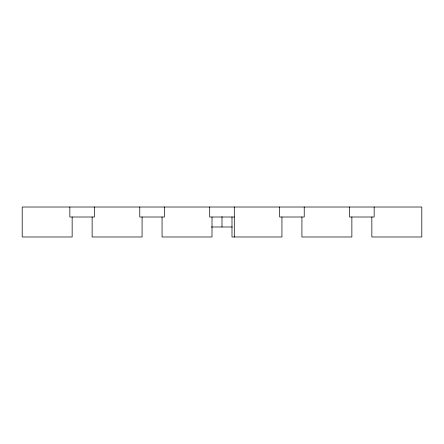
<?xml version="1.0" encoding="UTF-8"?>
<svg xmlns="http://www.w3.org/2000/svg" width="444" height="444" viewBox="0 0 444 444"><rect width="100%" height="100%" fill="white"/><g stroke="black" fill="none" stroke-linecap="round" stroke-linejoin="round"><path stroke-width="0.67" d="M234.299 217.005L209.701 217.005L209.701 207.015M211.288 226.995L232.323 226.995M374.159 207.015L374.159 217.005L349.561 217.005L349.561 207.015M371.85 217.005L371.85 236.985L421.8 236.985L421.8 207.015L22.2 207.015L22.2 236.985L72.15 236.985L72.15 217.005M351.87 217.005L351.87 236.985L301.92 236.985L301.92 217.005M304.229 207.015L304.229 217.005L279.631 217.005L279.631 207.015M281.94 217.005L281.94 236.985L231.99 236.985L231.99 217.005M234.299 207.015L234.299 236.985M222 216.661L222 226.995M212.01 217.005L212.01 236.985L162.06 236.985L162.06 217.005M164.369 207.015L164.369 217.005L139.771 217.005L139.771 207.015M142.08 217.005L142.08 236.985L92.13 236.985L92.13 217.005M94.439 207.015L94.439 217.005L69.841 217.005L69.841 207.015"/></g></svg>
